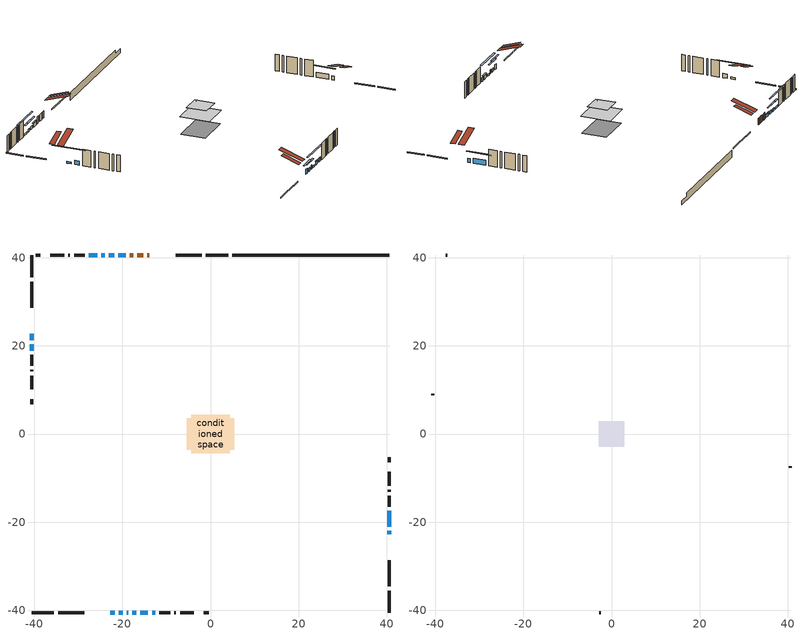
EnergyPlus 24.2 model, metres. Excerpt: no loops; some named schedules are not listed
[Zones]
conditioned space
 floor adiabatic (AdiabaticFloorConstruction): -4.37,-4.37 -4.37,4.37 4.37,4.37 4.37,-4.37 z3.08
 floor foundation (Slab1 construction): -5.35,-3.56 -5.35,3.56 5.35,3.56 5.35,-3.56 z-1.52
 wall outside (RimJoist1 construction): 4,40.59 -1.1,40.59 / -40.59,-40.59 -35.49,-40.59 / -40.59,40.59 -40.59,35.49 / 40.59,-40.59 40.59,-35.49 z0.64:0.94
 wall outside (RimJoist2 construction): -2.03,40.59 -7.91,40.59 / -34.56,-40.59 -28.68,-40.59 / -40.59,34.56 -40.59,28.68 / 40.59,-34.56 40.59,-28.68 z0.64:0.94
 wall outside (AdiabaticWallConstruction 1): -13.91,40.59 -14.36,40.59 / -15.28,40.59 -16.64,40.59 / -17.56,40.59 -18.26,40.59 z0.64:2.67
 wall outside (AdiabaticWallConstruction): -19.19,40.59 -20.91,40.59 / -20.84,-40.59 -19.92,-40.59 / -15.91,-40.59 -14.19,-40.59 z0.64:1.66; -21.84,40.59 -23.06,40.59 z0.64:1.56; -23.99,40.59 -24.8,40.59 z0.64:1.5; -22.68,-40.59 -21.77,-40.59 z0.64:2.11; -19,-40.59 -18.68,-40.59 / -13.26,-40.59 -12.54,-40.59 / -40.59,20.33 -40.59,18.88 / 40.59,-22.68 40.59,-21.96 z0.64:1.86; -25.73,40.59 -27.56,40.59 / -40.59,22.68 -40.59,21.26 / -17.76,-40.59 -16.84,-40.59 z0.64:1.2; 40.59,-21.03 40.59,-17.37 z0.64:2.16
 wall outside (Wall1 construction): -28.49,40.59 -30.94,40.59 / -11.61,-40.59 -9.16,-40.59 / -40.59,17.95 -40.59,15.5 / 40.59,-16.44 40.59,-13.99 z0.64:5.52
 wall outside (Wall2 construction): -31.87,40.59 -32.26,40.59 / -8.23,-40.59 -7.84,-40.59 / -40.59,14.57 -40.59,14.18 / 40.59,-13.06 40.59,-12.67 z0.64:5.52
 wall outside (Wall3 construction): -33.19,40.59 -36.34,40.59 / -6.91,-40.59 -3.75,-40.59 / -40.59,13.25 -40.59,10.1 / 40.59,-11.74 40.59,-8.59 z0.64:5.52
 wall outside (Wall6 construction): -38.57,40.59 -39.66,40.59 / -1.53,-40.59 -0.44,-40.59 / -40.59,7.88 -40.59,6.78 / 40.59,-6.37 40.59,-5.27 z0.64:5.52
 wall foundation (FoundationWall1 construction): 4.93,40.59,-1.52 4.93,40.59,0.64 37.03,40.59,0.64 37.03,40.59,-0.41 40.59,40.59,-0.41 40.59,40.59,-1.52
 window (WindowConstruction): -19.19,40.59 -20.91,40.59 z0.64:1.65
 window (WindowConstruction 3): -21.84,40.59 -23.06,40.59 z0.64:1.55
 window (WindowConstruction 4): -23.99,40.59 -24.8,40.59 z0.64:1.5
 window (WindowConstruction 5): -22.68,-40.59 -21.77,-40.59 z0.64:2.11
 window (WindowConstruction 6): -20.84,-40.59 -19.92,-40.59 z0.64:1.65
 window (WindowConstruction 13): -18.99,-40.59 -18.69,-40.59 z0.64:1.86
 window (WindowConstruction 10): -25.73,40.59 -27.56,40.59 z0.64:1.2
 window (WindowConstruction 11): -40.59,22.68 -40.59,21.26 z0.64:1.2
 window (WindowConstruction 12): -17.76,-40.59 -16.84,-40.59 z0.64:1.2
 window (WindowConstruction 1): -15.91,-40.59 -14.19,-40.59 z0.64:1.65
 window (WindowConstruction 7): -13.26,-40.59 -12.54,-40.59 z0.64:1.86
 window (WindowConstruction 8): -40.59,20.33 -40.59,18.88 z0.64:1.86
 window (WindowConstruction 9): 40.59,-22.68 40.59,-21.96 z0.64:1.86
 window (WindowConstruction 2): 40.59,-21.03 40.59,-17.37 z0.64:2.16
 door (Door): -13.91,40.59 -14.36,40.59 z0.64:2.67
 door (Door 1): -15.28,40.59 -16.63,40.59 z0.64:2.67
 door (Door 2): -17.56,40.59 -18.26,40.59 z0.64:2.67
 ceiling adiabatic (AdiabaticFloorConstruction): 4.37,-4.37 4.37,4.37 -4.37,4.37 -4.37,-4.37 z3.08
 roof outside (Roof1 construction): -10.22,40.59,5.52 -10.22,35.36,7.26 -8.84,35.36,7.26 -8.84,40.59,5.52; -26.37,-40.59,5.52 -26.37,-35.36,7.26 -27.75,-35.36,7.26 -27.75,-40.59,5.52; -40.59,26.37,5.52 -35.36,26.37,7.26 -35.36,27.75,7.26 -40.59,27.75,5.52; 40.59,-26.37,5.52 35.36,-26.37,7.26 35.36,-27.75,7.26 40.59,-27.75,5.52
attic - vented
 floor to conditioned space (Floor1 construction Reversed): -2.93,-2.93 -2.93,2.93 2.93,2.93 2.93,-2.93 z5.52
 floor to conditioned space (Floor2 construction Reversed): -2.04,-2.04 -2.04,2.04 2.04,2.04 2.04,-2.04 z5.52
 wall outside (Wall4 construction): -37.27,40.59 -37.64,40.59 / -2.82,-40.59 -2.46,-40.59 / -40.59,9.17 -40.59,8.81 / 40.59,-7.66 40.59,-7.29 z0.64:5.52
 roof outside (Roof2 construction): -12.98,40.59,5.52 -12.98,33.64,7.83 -11.15,33.64,7.83 -11.15,40.59,5.52; -23.61,-40.59,5.52 -23.61,-33.64,7.83 -25.44,-33.64,7.83 -25.44,-40.59,5.52; -40.59,23.61,5.52 -33.64,23.61,7.83 -33.64,25.44,7.83 -40.59,25.44,5.52; 40.59,-23.61,5.52 33.64,-23.61,7.83 33.64,-25.44,7.83 40.59,-25.44,5.52
shading: -21.11,40.59 -18.98,40.59 -18.98,41 -21.11,41 z1.86; -24.92,40.59 -19.98,40.59 -19.98,41 -24.92,41 z3.41; -26.66,40.59 -22.13,40.59 -22.13,41 -26.66,41 z3.36; -19.91,-40.59 -24.54,-40.59 -24.54,-41 -19.91,-41 z3.97; -18.06,-40.59 -22.7,-40.59 -22.7,-41 -18.06,-41 z3.51; -31.82,40.59 -21.47,40.59 -21.47,41 -31.82,41 z5.46; -40.59,17 -40.59,26.94 -41,26.94 -41,17 z5.46; -12.58,-40.59 -22.02,-40.59 -22.02,-41 -12.58,-41 z5.46; -13.99,-40.59 -16.12,-40.59 -16.12,-41 -13.99,-41 z1.86; 40.59,-15.51 40.59,-22.89 41,-22.89 41,-15.51 z4.02
[Building]
Building 1: Terrain=Suburbs
[Site:Location]
Quebec Intl AP_QC: Latitude {deg}=46.8; Longitude {deg}=-71.38; Time Zone {hr}=-5; Elevation {m}=74; Keep Site Location Information=Yes
[Site:GroundTemperature:Shallow]
0.0108218, -2.24938, -2.43038, -1.3578, 2.94801, 7.23376, 10.9493, 13.303, 13.5029, 11.5886, 7.96783, 3.81355
[Site:WaterMainsTemperature]
Calculation Method=Schedule; Temperature Schedule=mains temperature schedule
[Material] Roughness=Rough; Thermal Absorptance=0.9
Name | Thickness {m} | Conductivity {W/m-K} | Density {kg/m3} | Specific Heat {J/kg-K} | Solar Absorptance | Visible Absorptance
asphalt or fiberglass shingles | 0.00635 | 0.162714 | 1121.4 | 1465.45 | 0.4 | 0.4
ceiling loosefill ins | 0.0846667 | 0.0480833 | 16.02 | 1046.75 | 0.7 | 0.7
ceiling stud and cavity | 0.1397 | 0.134242 | 65.682 | 1177.47 | 0.7 | 0.7
ceiling stud and cavity 1 | 0.1397 | 0.0937792 | 65.682 | 1177.47 | 0.7 | 0.7
concrete 4.0 in. | 0.1016 | 1.803125 | 2242.8 | 837.4 | 0.7 | 0.7
concrete 8.0 in. | 0.2032 | 1.803125 | 2242.8 | 837.4 | 0.7 | 0.7
door material | 0.04445 | 0.188738 | 512.64 | 1214.23 | 0.7 | 0.7
door material 1 | 0.04445 | 0.0451087 | 512.64 | 1214.23 | 0.7 | 0.7
door material 2 | 0.04445 | 0.20624 | 512.64 | 1214.23 | 0.7 | 0.7
floor covering | 0.0127 | 0.0433444 | 54.468 | 1339.84 | 0.6 | 0.6
floor rigid ins; wall rigid ins | 0.512978 | 0.029427 | 32.04 | 1214.23 | 0.7 | 0.7
floor stud and cavity | 0.1397 | 1.75129 | 37.0049 | 1207.88 | 0.7 | 0.7
furniture material conditioned space 1 | 0.1524 | 0.115458 | 640.8 | 1214.23 | 0.6 | 0.6
gypsum board | 0.0127 | 0.160291 | 801 | 837.4 | 0.6 | 0.6
osb sheathing 0.5 in. | 0.0127 | 0.115458 | 512.64 | 1214.23 | 0.7 | 0.7
osb sheathing 0.75 in. | 0.01905 | 0.115458 | 512.64 | 1214.23 | 0.7 | 0.7
osb sheathing 2.0 in. | 0.0508 | 0.115458 | 512.64 | 1214.23 | 0.7 | 0.7
rim joist stud and cavity | 0.0508 | 0.0451784 | 125.044 | 1163.47 | 0.6 | 0.6
rim joist stud and cavity 1 | 0.0508 | 0.648972 | 50.32683 | 1063.81 | 0.6 | 0.6
roof stud and cavity | 0.2032 | 0.111629 | 78.34581 | 1123.46 | 0.7 | 0.7
wall stud and cavity | 0.1397 | 0.110193 | 139.0536 | 1170.24 | 0.7 | 0.7
wall stud and cavity 1 | 0.1397 | 0.111587 | 139.0536 | 1170.24 | 0.7 | 0.7
wall stud and cavity 2 | 0.1397 | 0.109282 | 139.0536 | 1170.24 | 0.7 | 0.7
wall stud and cavity 3 | 0.0889 | 6.1454 | 50.32683 | 1063.81 | 0.6 | 0.6
wall stud and cavity 4 | 0.1397 | 0.0728422 | 139.0536 | 1170.24 | 0.7 | 0.7
wall stud and cavity 5 | 0.0889 | 0.380278 | 52.3479 | 1209.89 | 0.7 | 0.7
wall stud and cavity 6 | 0.0889 | 0.391764 | 83.0341 | 1211.67 | 0.7 | 0.7
wood siding | 0.0254 | 0.102417 | 544.68 | 1172.36 | 0.4 | 0.4
wood siding 1 | 0.00254 | 0.102417 | 544.68 | 1172.36 | 0.4 | 0.4
wood siding 2; wood siding 3; wood siding 4 | 0.0254 | 0.102417 | 544.68 | 1172.36 | 0.7 | 0.7
[WindowMaterial:SimpleGlazingSystem]
Name | U-Factor {W/m2-K} | Solar Heat Gain Coefficient
WindowMaterial | 2.94802 | 0.64
WindowMaterial 1 | 2.89408 | 0.69
WindowMaterial 2 | 2.93609 | 0.65
WindowMaterial 3 | 2.95994 | 0.63
WindowMaterial 4 | 2.92871 | 0.66
WindowMaterial 5 | 2.94461 | 0.64
WindowMaterial 6 | 2.97414 | 0.62
WindowMaterial 7 | 4.28064 | 0.65
WindowMaterial 8 | 4.10292 | 0.66
WindowMaterial 9 | 3.09508 | 0.38
[Construction]
AdiabaticFloorConstruction: floor stud and cavity, floor rigid ins, osb sheathing 0.75 in., floor covering
AdiabaticWallConstruction: wood siding 3, wall rigid ins, wall stud and cavity 5, gypsum board
AdiabaticWallConstruction 1: wood siding 4, wall rigid ins, wall stud and cavity 5, gypsum board
Door: door material
Door 1: door material 1
Door 2: door material 2
Floor1 construction Reversed: gypsum board, ceiling stud and cavity, ceiling loosefill ins
Floor2 construction Reversed: gypsum board, ceiling stud and cavity 1, ceiling loosefill ins
FoundationWall1 construction: concrete 8.0 in.
furniture construction conditioned space 1: furniture material conditioned space 1
PartitionWallConstruction: gypsum board, wall stud and cavity 6, gypsum board
RimJoist1 construction: wood siding 2, osb sheathing 2.0 in., rim joist stud and cavity
RimJoist2 construction: wood siding 2, rim joist stud and cavity 1
Roof1 construction: asphalt or fiberglass shingles, osb sheathing 0.75 in., roof stud and cavity, gypsum board
Roof2 construction: asphalt or fiberglass shingles
Slab1 construction: concrete 4.0 in.
Wall1 construction: wood siding, osb sheathing 0.5 in., wall stud and cavity, gypsum board
Wall2 construction: wood siding, osb sheathing 0.5 in., wall stud and cavity 1, gypsum board
Wall3 construction: wood siding, osb sheathing 0.5 in., wall stud and cavity 2, gypsum board
Wall4 construction: wood siding 1, wall stud and cavity 3
Wall6 construction: wood siding, osb sheathing 0.5 in., wall stud and cavity 4, gypsum board
WindowConstruction; WindowConstruction 1: WindowMaterial
WindowConstruction 10; WindowConstruction 12: WindowMaterial 7
WindowConstruction 11: WindowMaterial 8
WindowConstruction 13: WindowMaterial 9
WindowConstruction 2: WindowMaterial 1
WindowConstruction 3: WindowMaterial 2
WindowConstruction 4: WindowMaterial 3
WindowConstruction 5: WindowMaterial 4
WindowConstruction 6: WindowMaterial 5
WindowConstruction 7; WindowConstruction 8; WindowConstruction 9: WindowMaterial 6
[Zone] Multiplier=1; Part of Total Floor Area=Yes
Name | Volume {m3}
attic - vented | 19.1224
conditioned space | 490.7
[Space]
Name | Zone | Volume {m3}
attic - vented 1 | attic - vented | 19.1224
conditioned space 1 | conditioned space | 490.7
[ZoneInfiltration:EffectiveLeakageArea]
infil attic - vented 1: Zone or Space=attic - vented 1; Schedule=Always On Discrete; Effective Air Leakage Area {cm2}=1878.28; Stack Coefficient=0.000500149; Wind Coefficient=1.51102e-05
[ZoneMixing]
whole house fan mix: Zone or Space=attic - vented; Schedule=Always On Continuous; Design Flow Rate Calculation Method=Flow/Zone; Design Flow Rate {m3/s}=0; Source Zone or Space=conditioned space
[SurfaceProperty:ExposedFoundationPerimeter]
Slab1: Exposed Perimeter Calculation Method=TotalExposedPerimeter; Total Exposed Perimeter {m}=35.663
[InternalMass] Zone or ZoneList=conditioned space; Space or SpaceList=conditioned space 1
Name | Construction | Surface Area {m2}
furniture mass conditioned space 1 | furniture construction conditioned space 1 | 61.0403
partition wall mass | PartitionWallConstruction | 152.601
[Lights]
interior lighting: Zone or ZoneList or Space or SpaceList=conditioned space 1; Schedule=interior lighting schedule; Design Level Calculation Method=LightingLevel; Lighting Level {W}=343.2; Return Air Fraction=0; Fraction Radiant=0.6; Fraction Visible=0.2; Fraction Replaceable=1
[People]
occupants: Zone or ZoneList or Space or SpaceList=conditioned space 1; Number of People Schedule=occupants schedule; Number of People Calculation Method=People; Number of People=3; Fraction Radiant=0.314171; Sensible Heat Fraction=0.56303; Activity Level Schedule=occupants activity schedule; Carbon Dioxide Generation Rate {m3/s-W}=0; Enable ASHRAE 55 Comfort Warnings=No; Mean Radiant Temperature Calculation Type=EnclosureAveraged
[ElectricEquipment] Zone or ZoneList or Space or SpaceList=conditioned space 1; Design Level Calculation Method=EquipmentLevel
Name | Schedule | Design Level {W} | Fraction Latent | Fraction Radiant | Fraction Lost
clothes dryer | clothes dryer schedule | 140.772 | 0.015 | 0.081 | 0.85
clothes washer | clothes washer schedule | 32.1985 | 0.03 | 0.162 | 0.7
cooking range | cooking range schedule | 215.147 | 0.08 | 0.432 | 0.2
dishwasher | dishwasher schedule | 66.8632 | 0.3 | 0.18 | 0.4
fridge | fridge schedule | 72.9452 | 0 | 0.6 | 0
mech vent bath fan 0 | mech vent bath fan 0 schedule | 50.2 | 0 | 0 | 1
mech vent house fan | mech vent house fan schedule | 0 | 0 | 0 | 1
mech vent house fan cfis | mech vent house fan cfis schedule | 0 | 0 | 0 | 0
mech vent range fan 0 | mech vent range fan 0 schedule | 57 | 0 | 0 | 1
misc plug loads | misc plug loads schedule | 494.7 | 0.045 | 0.513 | 0.1
whole house fan | Always On Discrete | 0 | 0 | 0 | 1
[OtherEquipment] Zone or ZoneList or Space or SpaceList=conditioned space 1; Design Level Calculation Method=EquipmentLevel
Name | Fuel Type | Schedule | Design Level {W} | Fraction Latent | Fraction Radiant | Fraction Lost
clothes dryer 1 | Electricity | clothes dryer schedule | 0 | 0.015 | 0.081 | 0.85
cooking range 1 | Electricity | cooking range schedule | 0 | 0.08 | 0.432 | 0.2
general water use latent | None | general water use schedule | 62.594 | 1 | 0 | 0
general water use sensible | None | general water use schedule | -61.6891 | 0 | 0.6 | 0
mech vent house fan latent load | None | Always On Discrete | 0 | 1 | 0 | 0
mech vent house fan sensible load | None | Always On Discrete | 0 | 0 | 0 | 0
water heater energy adjustment1 | Electricity | Always On Discrete | 0.01 | 0 | 0 | 1
[ZoneInfiltration:DesignFlowRate] Zone or ZoneList or Space or SpaceList=conditioned space 1; Schedule=Always On Discrete; Design Flow Rate Calculation Method=Flow/Zone; Design Flow Rate {m3/s}=0
infil flow; natural vent flow; whole house fan flow
[Foundation:Kiva]
Foundation Kiva 1: Initial Indoor Air Temperature {C}=18; Wall Height Above Grade {m}=0.639989; Wall Depth Below Slab {m}=0.2032
[Foundation:Kiva:Settings]
Soil Conductivity {W/m-K}=0.849921; Soil Density {kg/m3}=1842.3; Soil Specific Heat {J/kg-K}=418.7; Ground Solar Absorptivity=0.9; Ground Thermal Absorptivity=0.9; Ground Surface Roughness {m}=0.03; Far-Field Width {m}=40; Deep-Ground Boundary Condition=ZeroFlux; Deep-Ground Depth {m}=40; Minimum Cell Dimension {m}=0.2; Maximum Cell Growth Coefficient=3; Simulation Timestep=Timestep
[Exterior:Lights]
exterior lighting: Schedule=exterior lighting schedule; Design Level {W}=75.6
[Schedule:Constant]
Name | Hourly Value
Always On Continuous; mech vent house fan schedule; mech vent house fan cfis schedule; Always On Discrete | 1
occupants activity schedule | 117.228
fridge schedule | 0
[Schedule:Week:Daily]
interior lighting schedule Week Rule - Jan1-Jan27: interior lighting schedule day, interior lighting schedule day, interior lighting schedule day, interior lighting schedule day, interior lighting schedule day, interior lighting schedule day, interior lighting schedule day, interior lighting schedule default day, interior lighting schedule default day, interior lighting schedule default day, interior lighting schedule default day, interior lighting schedule default day
interior lighting schedule Week Rule - Jan28-Feb3: interior lighting schedule day, interior lighting schedule day, interior lighting schedule day, interior lighting schedule day, interior lighting schedule day 1, interior lighting schedule day 1, interior lighting schedule day 1, interior lighting schedule default day, interior lighting schedule default day, interior lighting schedule default day, interior lighting schedule default day, interior lighting schedule default day
interior lighting schedule Week Rule - Feb4-Feb24: interior lighting schedule day 1, interior lighting schedule day 1, interior lighting schedule day 1, interior lighting schedule day 1, interior lighting schedule day 1, interior lighting schedule day 1, interior lighting schedule day 1, interior lighting schedule default day, interior lighting schedule default day, interior lighting schedule default day, interior lighting schedule default day, interior lighting schedule default day
interior lighting schedule Week Rule - Feb25-Mar3: interior lighting schedule day 1, interior lighting schedule day 1, interior lighting schedule day 1, interior lighting schedule day 1, interior lighting schedule day 2, interior lighting schedule day 2, interior lighting schedule day 2, interior lighting schedule default day, interior lighting schedule default day, interior lighting schedule default day, interior lighting schedule default day, interior lighting schedule default day
interior lighting schedule Week Rule - Mar4-Mar31: interior lighting schedule day 2, interior lighting schedule day 2, interior lighting schedule day 2, interior lighting schedule day 2, interior lighting schedule day 2, interior lighting schedule day 2, interior lighting schedule day 2, interior lighting schedule default day, interior lighting schedule default day, interior lighting schedule default day, interior lighting schedule default day, interior lighting schedule default day
interior lighting schedule Week Rule - Apr1-Apr28: interior lighting schedule day 3, interior lighting schedule day 3, interior lighting schedule day 3, interior lighting schedule day 3, interior lighting schedule day 3, interior lighting schedule day 3, interior lighting schedule day 3, interior lighting schedule default day, interior lighting schedule default day, interior lighting schedule default day, interior lighting schedule default day, interior lighting schedule default day
interior lighting schedule Week Rule - Apr29-May5: interior lighting schedule day 3, interior lighting schedule day 3, interior lighting schedule day 4, interior lighting schedule day 4, interior lighting schedule day 4, interior lighting schedule day 4, interior lighting schedule day 4, interior lighting schedule default day, interior lighting schedule default day, interior lighting schedule default day, interior lighting schedule default day, interior lighting schedule default day
interior lighting schedule Week Rule - May6-May26: interior lighting schedule day 4, interior lighting schedule day 4, interior lighting schedule day 4, interior lighting schedule day 4, interior lighting schedule day 4, interior lighting schedule day 4, interior lighting schedule day 4, interior lighting schedule default day, interior lighting schedule default day, interior lighting schedule default day, interior lighting schedule default day, interior lighting schedule default day
interior lighting schedule Week Rule - May27-Jun2: interior lighting schedule day 4, interior lighting schedule day 4, interior lighting schedule day 4, interior lighting schedule day 4, interior lighting schedule day 4, interior lighting schedule day 5, interior lighting schedule day 5, interior lighting schedule default day, interior lighting schedule default day, interior lighting schedule default day, interior lighting schedule default day, interior lighting schedule default day
interior lighting schedule Week Rule - Jun3-Jun30: interior lighting schedule day 5, interior lighting schedule day 5, interior lighting schedule day 5, interior lighting schedule day 5, interior lighting schedule day 5, interior lighting schedule day 5, interior lighting schedule day 5, interior lighting schedule default day, interior lighting schedule default day, interior lighting schedule default day, interior lighting schedule default day, interior lighting schedule default day
interior lighting schedule Week Rule - Jul1-Jul28: interior lighting schedule day 6, interior lighting schedule day 6, interior lighting schedule day 6, interior lighting schedule day 6, interior lighting schedule day 6, interior lighting schedule day 6, interior lighting schedule day 6, interior lighting schedule default day, interior lighting schedule default day, interior lighting schedule default day, interior lighting schedule default day, interior lighting schedule default day
interior lighting schedule Week Rule - Jul29-Aug4: interior lighting schedule day 6, interior lighting schedule day 6, interior lighting schedule day 6, interior lighting schedule day 7, interior lighting schedule day 7, interior lighting schedule day 7, interior lighting schedule day 7, interior lighting schedule default day, interior lighting schedule default day, interior lighting schedule default day, interior lighting schedule default day, interior lighting schedule default day
interior lighting schedule Week Rule - Aug5-Aug25: interior lighting schedule day 7, interior lighting schedule day 7, interior lighting schedule day 7, interior lighting schedule day 7, interior lighting schedule day 7, interior lighting schedule day 7, interior lighting schedule day 7, interior lighting schedule default day, interior lighting schedule default day, interior lighting schedule default day, interior lighting schedule default day, interior lighting schedule default day
interior lighting schedule Week Rule - Aug26-Sep1: interior lighting schedule day 7, interior lighting schedule day 7, interior lighting schedule day 7, interior lighting schedule day 7, interior lighting schedule day 7, interior lighting schedule day 7, interior lighting schedule day 8, interior lighting schedule default day, interior lighting schedule default day, interior lighting schedule default day, interior lighting schedule default day, interior lighting schedule default day
interior lighting schedule Week Rule - Sep2-Sep29: interior lighting schedule day 8, interior lighting schedule day 8, interior lighting schedule day 8, interior lighting schedule day 8, interior lighting schedule day 8, interior lighting schedule day 8, interior lighting schedule day 8, interior lighting schedule default day, interior lighting schedule default day, interior lighting schedule default day, interior lighting schedule default day, interior lighting schedule default day
interior lighting schedule Week Rule - Sep30-Oct6: interior lighting schedule day 8, interior lighting schedule day 9, interior lighting schedule day 9, interior lighting schedule day 9, interior lighting schedule day 9, interior lighting schedule day 9, interior lighting schedule day 9, interior lighting schedule default day, interior lighting schedule default day, interior lighting schedule default day, interior lighting schedule default day, interior lighting schedule default day
interior lighting schedule Week Rule - Oct7-Oct27: interior lighting schedule day 9, interior lighting schedule day 9, interior lighting schedule day 9, interior lighting schedule day 9, interior lighting schedule day 9, interior lighting schedule day 9, interior lighting schedule day 9, interior lighting schedule default day, interior lighting schedule default day, interior lighting schedule default day, interior lighting schedule default day, interior lighting schedule default day
interior lighting schedule Week Rule - Oct28-Nov3: interior lighting schedule day 9, interior lighting schedule day 9, interior lighting schedule day 9, interior lighting schedule day 9, interior lighting schedule day 10, interior lighting schedule day 10, interior lighting schedule day 10, interior lighting schedule default day, interior lighting schedule default day, interior lighting schedule default day, interior lighting schedule default day, interior lighting schedule default day
interior lighting schedule Week Rule - Nov4-Nov24: interior lighting schedule day 10, interior lighting schedule day 10, interior lighting schedule day 10, interior lighting schedule day 10, interior lighting schedule day 10, interior lighting schedule day 10, interior lighting schedule day 10, interior lighting schedule default day, interior lighting schedule default day, interior lighting schedule default day, interior lighting schedule default day, interior lighting schedule default day
interior lighting schedule Week Rule - Nov25-Dec1: interior lighting schedule day 10, interior lighting schedule day 10, interior lighting schedule day 10, interior lighting schedule day 10, interior lighting schedule day 10, interior lighting schedule day 10, interior lighting schedule day 11, interior lighting schedule default day, interior lighting schedule default day, interior lighting schedule default day, interior lighting schedule default day, interior lighting schedule default day
interior lighting schedule Week Rule - Dec2-Dec31: interior lighting schedule day 11, interior lighting schedule day 11, interior lighting schedule day 11, interior lighting schedule day 11, interior lighting schedule day 11, interior lighting schedule day 11, interior lighting schedule day 11, interior lighting schedule default day, interior lighting schedule default day, interior lighting schedule default day, interior lighting schedule default day, interior lighting schedule default day
occupants schedule Week Rule - Jan1-Dec31: occupants schedule day, occupants schedule day, occupants schedule day, occupants schedule day, occupants schedule day, occupants schedule day, occupants schedule day, occupants schedule default day, occupants schedule default day, occupants schedule default day, occupants schedule default day, occupants schedule default day
clothes dryer schedule Week Rule - Jan1-Dec31: clothes dryer schedule day, clothes dryer schedule day, clothes dryer schedule day, clothes dryer schedule day, clothes dryer schedule day, clothes dryer schedule day, clothes dryer schedule day, clothes dryer schedule default day, clothes dryer schedule default day, clothes dryer schedule default day, clothes dryer schedule default day, clothes dryer schedule default day
clothes washer schedule Week Rule - Jan1-Dec31: clothes washer schedule day, clothes washer schedule day, clothes washer schedule day, clothes washer schedule day, clothes washer schedule day, clothes washer schedule day, clothes washer schedule day, clothes washer schedule default day, clothes washer schedule default day, clothes washer schedule default day, clothes washer schedule default day, clothes washer schedule default day
cooking range schedule Week Rule - Jan1-Dec31: cooking range schedule day, cooking range schedule day, cooking range schedule day, cooking range schedule day, cooking range schedule day, cooking range schedule day, cooking range schedule day, cooking range schedule default day, cooking range schedule default day, cooking range schedule default day, cooking range schedule default day, cooking range schedule default day
dishwasher schedule Week Rule - Jan1-Dec31: dishwasher schedule day, dishwasher schedule day, dishwasher schedule day, dishwasher schedule day, dishwasher schedule day, dishwasher schedule day, dishwasher schedule day, dishwasher schedule default day, dishwasher schedule default day, dishwasher schedule default day, dishwasher schedule default day, dishwasher schedule default day
mech vent bath fan 0 schedule Week Rule - Jan1-Dec31: mech vent bath fan 0 schedule day, mech vent bath fan 0 schedule day, mech vent bath fan 0 schedule day, mech vent bath fan 0 schedule day, mech vent bath fan 0 schedule day, mech vent bath fan 0 schedule day, mech vent bath fan 0 schedule day, mech vent bath fan 0 schedule default day, mech vent bath fan 0 schedule default day, mech vent bath fan 0 schedule default day, mech vent bath fan 0 schedule default day, mech vent bath fan 0 schedule default day
mech vent range fan 0 schedule Week Rule - Jan1-Dec31: mech vent range fan 0 schedule day, mech vent range fan 0 schedule day, mech vent range fan 0 schedule day, mech vent range fan 0 schedule day, mech vent range fan 0 schedule day, mech vent range fan 0 schedule day, mech vent range fan 0 schedule day, mech vent range fan 0 schedule default day, mech vent range fan 0 schedule default day, mech vent range fan 0 schedule default day, mech vent range fan 0 schedule default day, mech vent range fan 0 schedule default day
misc plug loads schedule Week Rule - Jan1-Dec31: misc plug loads schedule day, misc plug loads schedule day, misc plug loads schedule day, misc plug loads schedule day, misc plug loads schedule day, misc plug loads schedule day, misc plug loads schedule day, misc plug loads schedule default day, misc plug loads schedule default day, misc plug loads schedule default day, misc plug loads schedule default day, misc plug loads schedule default day
general water use schedule Week Rule - Jan1-Dec31: general water use schedule day, general water use schedule day, general water use schedule day, general water use schedule day, general water use schedule day, general water use schedule day, general water use schedule day, general water use schedule default day, general water use schedule default day, general water use schedule default day, general water use schedule default day, general water use schedule default day
exterior lighting schedule Week Rule - Jan1-Jan27: exterior lighting schedule day, exterior lighting schedule day, exterior lighting schedule day, exterior lighting schedule day, exterior lighting schedule day, exterior lighting schedule day, exterior lighting schedule day, exterior lighting schedule default day, exterior lighting schedule default day, exterior lighting schedule default day, exterior lighting schedule default day, exterior lighting schedule default day
exterior lighting schedule Week Rule - Jan28-Feb3: exterior lighting schedule day, exterior lighting schedule day, exterior lighting schedule day, exterior lighting schedule day, exterior lighting schedule day 1, exterior lighting schedule day 1, exterior lighting schedule day 1, exterior lighting schedule default day, exterior lighting schedule default day, exterior lighting schedule default day, exterior lighting schedule default day, exterior lighting schedule default day
exterior lighting schedule Week Rule - Feb4-Feb24: exterior lighting schedule day 1, exterior lighting schedule day 1, exterior lighting schedule day 1, exterior lighting schedule day 1, exterior lighting schedule day 1, exterior lighting schedule day 1, exterior lighting schedule day 1, exterior lighting schedule default day, exterior lighting schedule default day, exterior lighting schedule default day, exterior lighting schedule default day, exterior lighting schedule default day
exterior lighting schedule Week Rule - Feb25-Mar3: exterior lighting schedule day 1, exterior lighting schedule day 1, exterior lighting schedule day 1, exterior lighting schedule day 1, exterior lighting schedule day 2, exterior lighting schedule day 2, exterior lighting schedule day 2, exterior lighting schedule default day, exterior lighting schedule default day, exterior lighting schedule default day, exterior lighting schedule default day, exterior lighting schedule default day
exterior lighting schedule Week Rule - Mar4-Mar31: exterior lighting schedule day 2, exterior lighting schedule day 2, exterior lighting schedule day 2, exterior lighting schedule day 2, exterior lighting schedule day 2, exterior lighting schedule day 2, exterior lighting schedule day 2, exterior lighting schedule default day, exterior lighting schedule default day, exterior lighting schedule default day, exterior lighting schedule default day, exterior lighting schedule default day
exterior lighting schedule Week Rule - Apr1-Apr28: exterior lighting schedule day 3, exterior lighting schedule day 3, exterior lighting schedule day 3, exterior lighting schedule day 3, exterior lighting schedule day 3, exterior lighting schedule day 3, exterior lighting schedule day 3, exterior lighting schedule default day, exterior lighting schedule default day, exterior lighting schedule default day, exterior lighting schedule default day, exterior lighting schedule default day
exterior lighting schedule Week Rule - Apr29-May5: exterior lighting schedule day 3, exterior lighting schedule day 3, exterior lighting schedule day 4, exterior lighting schedule day 4, exterior lighting schedule day 4, exterior lighting schedule day 4, exterior lighting schedule day 4, exterior lighting schedule default day, exterior lighting schedule default day, exterior lighting schedule default day, exterior lighting schedule default day, exterior lighting schedule default day
exterior lighting schedule Week Rule - May6-May26: exterior lighting schedule day 4, exterior lighting schedule day 4, exterior lighting schedule day 4, exterior lighting schedule day 4, exterior lighting schedule day 4, exterior lighting schedule day 4, exterior lighting schedule day 4, exterior lighting schedule default day, exterior lighting schedule default day, exterior lighting schedule default day, exterior lighting schedule default day, exterior lighting schedule default day
exterior lighting schedule Week Rule - May27-Jun2: exterior lighting schedule day 4, exterior lighting schedule day 4, exterior lighting schedule day 4, exterior lighting schedule day 4, exterior lighting schedule day 4, exterior lighting schedule day 5, exterior lighting schedule day 5, exterior lighting schedule default day, exterior lighting schedule default day, exterior lighting schedule default day, exterior lighting schedule default day, exterior lighting schedule default day
exterior lighting schedule Week Rule - Jun3-Jun30: exterior lighting schedule day 5, exterior lighting schedule day 5, exterior lighting schedule day 5, exterior lighting schedule day 5, exterior lighting schedule day 5, exterior lighting schedule day 5, exterior lighting schedule day 5, exterior lighting schedule default day, exterior lighting schedule default day, exterior lighting schedule default day, exterior lighting schedule default day, exterior lighting schedule default day
exterior lighting schedule Week Rule - Jul1-Jul28: exterior lighting schedule day 6, exterior lighting schedule day 6, exterior lighting schedule day 6, exterior lighting schedule day 6, exterior lighting schedule day 6, exterior lighting schedule day 6, exterior lighting schedule day 6, exterior lighting schedule default day, exterior lighting schedule default day, exterior lighting schedule default day, exterior lighting schedule default day, exterior lighting schedule default day
[Schedule:Year]
interior lighting schedule: interior lighting schedule Week Rule - Jan1-Jan27, 1, 1, 1, 27, interior lighting schedule Week Rule - Jan28-Feb3, 1, 28, 2, 3, interior lighting schedule Week Rule - Feb4-Feb24, 2, 4, 2, 24, interior lighting schedule Week Rule - Feb25-Mar3, 2, 25, 3, 3, interior lighting schedule Week Rule - Mar4-Mar31, 3, 4, 3, 31, interior lighting schedule Week Rule - Apr1-Apr28, 4, 1, 4, 28, interior lighting schedule Week Rule - Apr29-May5, 4, 29, 5, 5, interior lighting schedule Week Rule - May6-May26, 5, 6, 5, 26, interior lighting schedule Week Rule - May27-Jun2, 5, 27, 6, 2, interior lighting schedule Week Rule - Jun3-Jun30, 6, 3, 6, 30, interior lighting schedule Week Rule - Jul1-Jul28, 7, 1, 7, 28, interior lighting schedule Week Rule - Jul29-Aug4, 7, 29, 8, 4, interior lighting schedule Week Rule - Aug5-Aug25, 8, 5, 8, 25, interior lighting schedule Week Rule - Aug26-Sep1, 8, 26, 9, 1, interior lighting schedule Week Rule - Sep2-Sep29, 9, 2, 9, 29, interior lighting schedule Week Rule - Sep30-Oct6, 9, 30, 10, 6, interior lighting schedule Week Rule - Oct7-Oct27, 10, 7, 10, 27, interior lighting schedule Week Rule - Oct28-Nov3, 10, 28, 11, 3, interior lighting schedule Week Rule - Nov4-Nov24, 11, 4, 11, 24, interior lighting schedule Week Rule - Nov25-Dec1, 11, 25, 12, 1, interior lighting schedule Week Rule - Dec2-Dec31, 12, 2, 12, 31
occupants schedule: occupants schedule Week Rule - Jan1-Dec31, 1, 1, 12, 31
clothes dryer schedule: clothes dryer schedule Week Rule - Jan1-Dec31, 1, 1, 12, 31
clothes washer schedule: clothes washer schedule Week Rule - Jan1-Dec31, 1, 1, 12, 31
cooking range schedule: cooking range schedule Week Rule - Jan1-Dec31, 1, 1, 12, 31
dishwasher schedule: dishwasher schedule Week Rule - Jan1-Dec31, 1, 1, 12, 31
mech vent bath fan 0 schedule: mech vent bath fan 0 schedule Week Rule - Jan1-Dec31, 1, 1, 12, 31
mech vent range fan 0 schedule: mech vent range fan 0 schedule Week Rule - Jan1-Dec31, 1, 1, 12, 31
misc plug loads schedule: misc plug loads schedule Week Rule - Jan1-Dec31, 1, 1, 12, 31
general water use schedule: general water use schedule Week Rule - Jan1-Dec31, 1, 1, 12, 31
exterior lighting schedule: exterior lighting schedule Week Rule - Jan1-Jan27, 1, 1, 1, 27, exterior lighting schedule Week Rule - Jan28-Feb3, 1, 28, 2, 3, exterior lighting schedule Week Rule - Feb4-Feb24, 2, 4, 2, 24, exterior lighting schedule Week Rule - Feb25-Mar3, 2, 25, 3, 3, exterior lighting schedule Week Rule - Mar4-Mar31, 3, 4, 3, 31, exterior lighting schedule Week Rule - Apr1-Apr28, 4, 1, 4, 28, exterior lighting schedule Week Rule - Apr29-May5, 4, 29, 5, 5, exterior lighting schedule Week Rule - May6-May26, 5, 6, 5, 26, exterior lighting schedule Week Rule - May27-Jun2, 5, 27, 6, 2, exterior lighting schedule Week Rule - Jun3-Jun30, 6, 3, 6, 30, exterior lighting schedule Week Rule - Jul1-Jul28, 7, 1, 7, 28, exterior lighting schedule Week Rule - Jul29-Aug4, 7, 29, 8, 4, exterior lighting schedule Week Rule - Aug5-Aug25, 8, 5, 8, 25, exterior lighting schedule Week Rule - Aug26-Sep1, 8, 26, 9, 1, exterior lighting schedule Week Rule - Sep2-Sep29, 9, 2, 9, 29, exterior lighting schedule Week Rule - Sep30-Oct6, 9, 30, 10, 6, exterior lighting schedule Week Rule - Oct7-Oct27, 10, 7, 10, 27, exterior lighting schedule Week Rule - Oct28-Nov3, 10, 28, 11, 3, exterior lighting schedule Week Rule - Nov4-Nov24, 11, 4, 11, 24, exterior lighting schedule Week Rule - Nov25-Dec1, 11, 25, 12, 1, exterior lighting schedule Week Rule - Dec2-Dec31, 12, 2, 12, 31
[Schedule:Compact]
mains temperature schedule: Through: 01/01, For: AllDays, Until: 24:00, 5.175, Through: 01/02, For: AllDays, Until: 24:00, 5.10167, Through: 01/03, For: AllDays, Until: 24:00, 5.02889, Through: 01/04, For: AllDays, Until: 24:00, 4.95778, Through: 01/05, For: AllDays, Until: 24:00, 4.88778, Through: 01/06, For: AllDays, Until: 24:00, 4.81833, Through: 01/07, For: AllDays, Until: 24:00, 4.75056, Through: 01/08, For: AllDays, Until: 24:00, 4.68389, Through: 01/09, For: AllDays, Until: 24:00, 4.61833, Through: 01/10, For: AllDays, Until: 24:00, 4.55389, Through: 01/11, For: AllDays, Until: 24:00, 4.49056, Through: 01/12, For: AllDays, Until: 24:00, 4.42889, Through: 01/13, For: AllDays, Until: 24:00, 4.36778, Through: 01/14, For: AllDays, Until: 24:00, 4.30889, Through: 01/15, For: AllDays, Until: 24:00, 4.25056, Through: 01/16, For: AllDays, Until: 24:00, 4.19389, Through: 01/17, For: AllDays, Until: 24:00, 4.13833, Through: 01/18, For: AllDays, Until: 24:00, 4.08444, Through: 01/19, For: AllDays, Until: 24:00, 4.03167, Through: 01/20, For: AllDays, Until: 24:00, 3.98056, Through: 01/21, For: AllDays, Until: 24:00, 3.93056, Through: 01/22, For: AllDays, Until: 24:00, 3.88222, Through: 01/23, For: AllDays, Until: 24:00, 3.835, Through: 01/24, For: AllDays, Until: 24:00, 3.78944, Through: 01/25, For: AllDays, Until: 24:00, 3.74556, Through: 01/26, For: AllDays, Until: 24:00, 3.70278, Through: 01/27, For: AllDays, Until: 24:00, 3.66167, Through: 01/28, For: AllDays, Until: 24:00, 3.62167, Through: 01/29, For: AllDays, Until: 24:00, 3.58389, Through: 01/30, For: AllDays, Until: 24:00, 3.54722, Through: 01/31, For: AllDays, Until: 24:00, 3.51167, Through: 02/01, For: AllDays, Until: 24:00, 3.47833, Through: 02/02, For: AllDays, Until: 24:00, 3.44611, Through: 02/03, For: AllDays, Until: 24:00, 3.41556, Through: 02/04, For: AllDays, Until: 24:00, 3.38667, Through: 02/05, For: AllDays, Until: 24:00, 3.35944, Through: 02/06, For: AllDays, Until: 24:00, 3.33389, Through: 02/07, For: AllDays, Until: 24:00, 3.30944, Through: 02/08, For: AllDays, Until: 24:00, 3.28667, Through: 02/09, For: AllDays, Until: 24:00, 3.26611, Through: 02/10, For: AllDays, Until: 24:00, 3.24667, Through: 02/11, For: AllDays, Until: 24:00, 3.22889, Through: 02/12, For: AllDays, Until: 24:00, 3.21278, Through: 02/13, For: AllDays, Until: 24:00, 3.19833, Through: 02/14, For: AllDays, Until: 24:00, 3.18556, Through: 02/15, For: AllDays, Until: 24:00, 3.17389, Through: 02/16, For: AllDays, Until: 24:00, 3.16444, Through: 02/17, For: AllDays, Until: 24:00, 3.15667, Through: 02/18, For: AllDays, Until: 24:00, 3.15056, Through: 02/19, For: AllDays, Until: 24:00, 3.14556, Through: 02/20, For: AllDays, Until: 24:00, 3.14278, Through: 02/21, For: AllDays, Until: 24:00, 3.14111, Through: 02/22, For: AllDays, Until: 24:00, 3.14167, Through: 02/23, For: AllDays, Until: 24:00, 3.14333, Through: 02/24, For: AllDays, Until: 24:00, 3.14722, Through: 02/25, For: AllDays, Until: 24:00, 3.15222, Through: 02/26, For: AllDays, Until: 24:00, 3.15944, Through: 02/27, For: AllDays, Until: 24:00, 3.16778, Through: 02/28, For: AllDays, Until: 24:00, 3.17778, Through: 03/01, For: AllDays, Until: 24:00, 3.18944, Through: 03/02, For: AllDays, Until: 24:00, 3.20333, Through: 03/03, For: AllDays, Until: 24:00, 3.21833, Through: 03/04, For: AllDays, Until: 24:00, 3.235, Through: 03/05, For: AllDays, Until: 24:00, 3.25333, Through: 03/06, For: AllDays, Until: 24:00, 3.27333, Through: 03/07, For: AllDays, Until: 24:00, 3.29444, Through: 03/08, For: AllDays, Until: 24:00, 3.31778, Through: 03/09, For: AllDays, Until: 24:00, 3.34222, Through: 03/10, For: AllDays, Until: 24:00, 3.36889, Through: 03/11, For: AllDays, Until: 24:00, 3.39667, Through: 03/12, For: AllDays, Until: 24:00, 3.42611, Through: 03/13, For: AllDays, Until: 24:00, 3.45722, Through: 03/14, For: AllDays, Until: 24:00, 3.49, Through: 03/15, For: AllDays, Until: 24:00, 3.52389, Through: 03/16, For: AllDays, Until: 24:00, 3.55944, Through: 03/17, For: AllDays, Until: 24:00, 3.59667, Through: 03/18, For: AllDays, Until: 24:00, 3.63556, Through: 03/19, For: AllDays, Until: 24:00, 3.67556, Through: 03/20, For: AllDays, Until: 24:00, 3.71722, Through: 03/21, For: AllDays, Until: 24:00, 3.76056, Through: 03/22, For: AllDays, Until: 24:00, 3.80556, Through: 03/23, For: AllDays, Until: 24:00, 3.85111, Through: 03/24, For: AllDays, Until: 24:00, 3.89889, Through: 03/25, For: AllDays, Until: 24:00, 3.94778, Through: 03/26, For: AllDays, Until: 24:00, 3.99833, Through: 03/27, For: AllDays, Until: 24:00, 4.05, Through: 03/28, For: AllDays, Until: 24:00, 4.10333, Through: 03/29, For: AllDays, Until: 24:00, 4.15778, Through: 03/30, For: AllDays, Until: 24:00, 4.21333, Through: 03/31, For: AllDays, Until: 24:00, 4.27056, Through: 04/01, For: AllDays, Until: 24:00, 4.32944, Through: 04/02, For: AllDays, Until: 24:00, 4.38889, Through: 04/03, For: AllDays, Until: 24:00, 4.45, Through: 04/04, For: AllDays, Until: 24:00, 4.51222, Through: 04/05, For: AllDays, Until: 24:00, 4.57611, Through: 04/06, For: AllDays, Until: 24:00, 4.64056, Through: 04/07, For: AllDays, Until: 24:00, 4.70667, Through: 04/08, For: AllDays, Until: 24:00, 4.77389, Through: 04/09, For: AllDays, Until: 24:00, 4.84222, Through: 04/10, For: AllDays, Until: 24:00, 4.91167, Through: 04/11, For: AllDays, Until: 24:00, 4.98278, Through: 04/12, For: AllDays, Until: 24:00, 5.05444, Through: 04/13, For: AllDays, Until: 24:00, 5.12722, Through: 04/14, For: AllDays, Until: 24:00, 5.20111, Through: 04/15, For: AllDays, Until: 24:00, 5.27611, Through: 04/16, For: AllDays, Until: 24:00, 5.35167, Through: 04/17, For: AllDays, Until: 24:00, 5.42889, Through: 04/18, For: AllDays, Until: 24:00, 5.50667, Through: 04/19, For: AllDays, Until: 24:00, 5.58556, Through: 04/20, For: AllDays, Until: 24:00, 5.665, Through: 04/21, For: AllDays, Until: 24:00, 5.74611, Through: 04/22, For: AllDays, Until: 24:00, 5.82722, Through: 04/23, For: AllDays, Until: 24:00, 5.91, Through: 04/24, For: AllDays, Until: 24:00, 5.99278, Through: 04/25, For: AllDays, Until: 24:00, 6.07722, Through: 04/26, For: AllDays, Until: 24:00, 6.16167, Through: 04/27, For: AllDays, Until: 24:00, 6.24722, Through: 04/28, For: AllDays, Until: 24:00, 6.33389, Through: 04/29, For: AllDays, Until: 24:00, 6.42056, Through: 04/30, For: AllDays, Until: 24:00, 6.50833, Through: 05/01, For: AllDays, Until: 24:00, 6.59667, Through: 05/02, For: AllDays, Until: 24:00, 6.68556, Through: 05/03, For: AllDays, Until: 24:00, 6.775, Through: 05/04, For: AllDays, Until: 24:00, 6.86556, Through: 05/05, For: AllDays, Until: 24:00, 6.95611, Through: 05/06, For: AllDays, Until: 24:00, 7.04722, Through: 05/07, For: AllDays, Until: 24:00, 7.13889, Through: 05/08, For: AllDays, Until: 24:00, 7.23111, Through: 05/09, For: AllDays, Until: 24:00, 7.32333, Through: 05/10, For: AllDays, Until: 24:00, 7.41667, Through: 05/11, For: AllDays, Until: 24:00, 7.51, Through: 05/12, For: AllDays, Until: 24:00, 7.60389, Through: 05/13, For: AllDays, Until: 24:00, 7.69778, Through: 05/14, For: AllDays, Until: 24:00, 7.79222, Through: 05/15, For: AllDays, Until: 24:00, 7.88667, Through: 05/16, For: AllDays, Until: 24:00, 7.98167, Through: 05/17, For: AllDays, Until: 24:00, 8.07667, Through: 05/18, For: AllDays, Until: 24:00, 8.17167, Through: 05/19, For: AllDays, Until: 24:00, 8.26722, Through: 05/20, For: AllDays, Until: 24:00, 8.36278, Through: 05/21, For: AllDays, Until: 24:00, 8.45833, Through: 05/22, For: AllDays, Until: 24:00, 8.55444, Through: 05/23, For: AllDays, Until: 24:00, 8.65, Through: 05/24, For: AllDays, Until: 24:00, 8.74611, Through: 05/25, For: AllDays, Until: 24:00, 8.84167, Through: 05/26, For: AllDays, Until: 24:00, 8.93722, Through: 05/27, For: AllDays, Until: 24:00, 9.03333, Through: 05/28, For: AllDays, Until: 24:00, 9.12889, Through: 05/29, For: AllDays, Until: 24:00, 9.22389, Through: 05/30, For: AllDays, Until: 24:00, 9.31944, Through: 05/31, For: AllDays, Until: 24:00, 9.41444, Through: 06/01, For: AllDays, Until: 24:00, 9.50944, Through: 06/02, For: AllDays, Until: 24:00, 9.60389, Through: 06/03, For: AllDays, Until: 24:00, 9.69833, Through: 06/04, For: AllDays, Until: 24:00, 9.79278, Through: 06/05, For: AllDays, Until: 24:00, 9.88667, Through: 06/06, For: AllDays, Until: 24:00, 9.98, Through: 06/07, For: AllDays, Until: 24:00, 10.0728, Through: 06/08, For: AllDays, Until: 24:00, 10.1656, Through: 06/09, For: AllDays, Until: 24:00, 10.2578, Through: 06/10, For: AllDays, Until: 24:00, 10.3494, Through: 06/11, For: AllDays, Until: 24:00, 10.4411, Through: 06/12, For: AllDays, Until: 24:00, 10.5317, Through: 06/13, For: AllDays, Until: 24:00, 10.6222, Through: 06/14, For: AllDays, Until: 24:00, 10.7117, Through: 06/15, For: AllDays, Until: 24:00, 10.8006, Through: 06/16, For: AllDays, Until: 24:00, 10.8889, Through: 06/17, For: AllDays, Until: 24:00, 10.9772, Through: 06/18, For: AllDays, Until: 24:00, 11.0639, Through: 06/19, For: AllDays, Until: 24:00, 11.1506, Through: 06/20, For: AllDays, Until: 24:00, 11.2361, Through: 06/21, For: AllDays, Until: 24:00, 11.3211, Through: 06/22, For: AllDays, Until: 24:00, 11.4056, Through: 06/23, For: AllDays, Until: 24:00, 11.4889, Through: 06/24, For: AllDays, Until: 24:00, 11.5711, Through: 06/25, For: AllDays, Until: 24:00, 11.6533, Through: 06/26, For: AllDays, Until: 24:00, 11.7339, Through: 06/27, For: AllDays, Until: 24:00, 11.8139, Through: 06/28, For: AllDays, Until: 24:00, 11.8928, Through: 06/29, For: AllDays, Until: 24:00, 11.9711, Through: 06/30, For: AllDays, Until: 24:00, 12.0483, Through: 07/01, For: AllDays, Until: 24:00, 12.1244, Through: 07/02, For: AllDays, Until: 24:00, 12.1994, Through: 07/03, For: AllDays, Until: 24:00, 12.2733, Through: 07/04, For: AllDays, Until: 24:00, 12.3467, Through: 07/05, For: AllDays, Until: 24:00, 12.4183, Through: 07/06, For: AllDays, Until: 24:00, 12.4894, Through: 07/07, For: AllDays, Until: 24:00, 12.5589, Through: 07/08, For: AllDays, Until: 24:00, 12.6278, Through: 07/09, For: AllDays, Until: 24:00, 12.695, Through: 07/10, For: AllDays, Until: 24:00, 12.7617, Through: 07/11, For: AllDays, Until: 24:00, 12.8267, Through: 07/12, For: AllDays, Until: 24:00, 12.8906, Through: 07/13, For: AllDays, Until: 24:00, 12.9528, Through: 07/14, For: AllDays, Until: 24:00, 13.0144, Through: 07/15, For: AllDays, Until: 24:00, 13.0744, Through: 07/16, For: AllDays, Until: 24:00, 13.1333, Through: 07/17, For: AllDays, Until: 24:00, 13.1906, Through: 07/18, For: AllDays, Until: 24:00, 13.2467, Through: 07/19, For: AllDays, Until: 24:00, 13.3017, Through: 07/20, For: AllDays, Until: 24:00, 13.355, Through: 07/21, For: AllDays, Until: 24:00, 13.4072, Through: 07/22, For: AllDays, Until: 24:00, 13.4578, Through: 07/23, For: AllDays, Until: 24:00, 13.5067, Through: 07/24, For: AllDays, Until: 24:00, 13.5544, Through: 07/25, For: AllDays, Until: 24:00, 13.6011, Through: 07/26, For: AllDays, Until: 24:00, 13.6461, Through: 07/27, For: AllDays, Until: 24:00, 13.6894, Through: 07/28, For: AllDays, Until: 24:00, 13.7317, Through: 07/29, For: AllDays, Until: 24:00, 13.7722, Through: 07/30, For: AllDays, Until: 24:00, 13.8111, Through: 07/31, For: AllDays, Until: 24:00, 13.8489, Through: 08/01, For: AllDays, Until: 24:00, 13.8844, Through: 08/02, For: AllDays, Until: 24:00, 13.9189, Through: 08/03, For: AllDays, Until: 24:00, 13.9522, Through: 08/04, For: AllDays, Until: 24:00, 13.9833, Through: 08/05, For: AllDays, Until: 24:00, 14.0133, Through: 08/06, For: AllDays, Until: 24:00, 14.0411, Through: 08/07, For: AllDays, Until: 24:00, 14.0678, Through: 08/08, For: AllDays, Until: 24:00, 14.0933, Through: 08/09, For: AllDays, Until: 24:00, 14.1167, Through: 08/10, For: AllDays, Until: 24:00, 14.1383, Through: 08/11, For: AllDays, Until: 24:00, 14.1589, Through: 08/12, For: AllDays, Until: 24:00, 14.1772, Through: 08/13, For: AllDays, Until: 24:00, 14.1944, Through: 08/14, For: AllDays, Until: 24:00, 14.21, Through: 08/15, For: AllDays, Until: 24:00, 14.2233, Through: 08/16, For: AllDays, Until: 24:00, 14.2356, Through: 08/17, For: AllDays, Until: 24:00, 14.2461, Through: 08/18, For: AllDays, Until: 24:00, 14.255, Through: 08/19, For: AllDays, Until: 24:00, 14.2622, Through: 08/20, For: AllDays, Until: 24:00, 14.2678, Through: 08/21, For: AllDays, Until: 24:00, 14.2717, Through: 08/22, For: AllDays, Until: 24:00, 14.2739, Through: 08/23, For: AllDays, Until: 24:00, 14.2744, Through: 08/24, For: AllDays, Until: 24:00, 14.2733, Through: 08/25, For: AllDays, Until: 24:00, 14.2711, Through: 08/26, For: AllDays, Until: 24:00, 14.2667, Through: 08/27, For: AllDays, Until: 24:00, 14.2606, Through: 08/28, For: AllDays, Until: 24:00, 14.2528, Through: 08/29, For: AllDays, Until: 24:00, 14.2439, Through: 08/30, For: AllDays, Until: 24:00, 14.2328, Through: 08/31, For: AllDays, Until: 24:00, 14.2206, Through: 09/01, For: AllDays, Until: 24:00, 14.2061, Through: 09/02, For: AllDays, Until: 24:00, 14.1906, Through: 09/03, For: AllDays, Until: 24:00, 14.1728, Through: 09/04, For: AllDays, Until: 24:00, 14.1539, Through: 09/05, For: AllDays, Until: 24:00, 14.1333, Through: 09/06, For: AllDays, Until: 24:00, 14.1111, Through: 09/07, For: AllDays, Until: 24:00, 14.0872, Through: 09/08, For: AllDays, Until: 24:00, 14.0617, Through: 09/09, For: AllDays, Until: 24:00, 14.035, Through: 09/10, For: AllDays, Until: 24:00, 14.0061, Through: 09/11, For: AllDays, Until: 24:00, 13.9761, Through: 09/12, For: AllDays, Until: 24:00, 13.9444, Through: 09/13, For: AllDays, Until: 24:00, 13.9111, Through: 09/14, For: AllDays, Until: 24:00, 13.8761, Through: 09/15, For: AllDays, Until: 24:00, 13.84, Through: 09/16, For: AllDays, Until: 24:00, 13.8022, Through: 09/17, For: AllDays, Until: 24:00, 13.7628, Through: 09/18, For: AllDays, Until: 24:00, 13.7217, Through: 09/19, For: AllDays, Until: 24:00, 13.6794, Through: 09/20, For: AllDays, Until: 24:00, 13.6356, Through: 09/21, For: AllDays, Until: 24:00, 13.59, Through: 09/22, For: AllDays, Until: 24:00, 13.5433, Through: 09/23, For: AllDays, Until: 24:00, 13.4956, Through: 09/24, For: AllDays, Until: 24:00, 13.4456, Through: 09/25, For: AllDays, Until: 24:00, 13.395, Through: 09/26, For: AllDays, Until: 24:00, 13.3422, Through: 09/27, For: AllDays, Until: 24:00, 13.2883, Through: 09/28, For: AllDays, Until: 24:00, 13.2333, Through: 09/29, For: AllDays, Until: 24:00, 13.1772, Through: 09/30, For: AllDays, Until: 24:00, 13.1194, Through: 10/01, For: AllDays, Until: 24:00, 13.06, Through: 10/02, For: AllDays, Until: 24:00, 13, Through: 10/03, For: AllDays, Until: 24:00, 12.9383, Through: 10/04, For: AllDays, Until: 24:00, 12.8756, Through: 10/05, For: AllDays, Until: 24:00, 12.8111, Through: 10/06, For: AllDays, Until: 24:00, 12.7456, Through: 10/07, For: AllDays, Until: 24:00, 12.6794, Through: 10/08, For: AllDays, Until: 24:00, 12.6117, Through: 10/09, For: AllDays, Until: 24:00, 12.5428, Through: 10/10, For: AllDays, Until: 24:00, 12.4728, Through: 10/11, For: AllDays, Until: 24:00, 12.4017, Through: 10/12, For: AllDays, Until: 24:00, 12.3294, Through: 10/13, For: AllDays, Until: 24:00, 12.2561, Through: 10/14, For: AllDays, Until: 24:00, 12.1817, Through: 10/15, For: AllDays, Until: 24:00, 12.1061, Through: 10/16, For: AllDays, Until: 24:00, 12.03, Through: 10/17, For: AllDays, Until: 24:00, 11.9528, Through: 10/18, For: AllDays, Until: 24:00, 11.8744, Through: 10/19, For: AllDays, Until: 24:00, 11.795, Through: 10/20, For: AllDays, Until: 24:00, 11.715, Through: 10/21, For: AllDays, Until: 24:00, 11.6339, Through: 10/22, For: AllDays, Until: 24:00, 11.5517, Through: 10/23, For: AllDays, Until: 24:00, 11.4689, Through: 10/24, For: AllDays, Until: 24:00, 11.3856, Through: 10/25, For: AllDays, Until: 24:00, 11.3011, Through: 10/26, For: AllDays, Until: 24:00, 11.2161, Through: 10/27, For: AllDays, Until: 24:00, 11.13, Through: 10/28, For: AllDays, Until: 24:00, 11.0433, Through: 10/29, For: AllDays, Until: 24:00, 10.9561, Through: 10/30, For: AllDays, Until: 24:00, 10.8683, Through: 10/31, For: AllDays, Until: 24:00, 10.7794, Through: 11/01, For: AllDays, Until: 24:00, 10.6906, Through: 11/02, For: AllDays, Until: 24:00, 10.6006, Through: 11/03, For: AllDays, Until: 24:00, 10.51, Through: 11/04, For: AllDays, Until: 24:00, 10.4194, Through: 11/05, For: AllDays, Until: 24:00, 10.3278, Through: 11/06, For: AllDays, Until: 24:00, 10.2361, Through: 11/07, For: AllDays, Until: 24:00, 10.1439, Through: 11/08, For: AllDays, Until: 24:00, 10.0511, Through: 11/09, For: AllDays, Until: 24:00, 9.95778, Through: 11/10, For: AllDays, Until: 24:00, 9.86444, Through: 11/11, For: AllDays, Until: 24:00, 9.77056, Through: 11/12, For: AllDays, Until: 24:00, 9.67611, Through: 11/13, For: AllDays, Until: 24:00, 9.58167, Through: 11/14, For: AllDays, Until: 24:00, 9.48722, Through: 11/15, For: AllDays, Until: 24:00, 9.39222, Through: 11/16, For: AllDays, Until: 24:00, 9.29667, Through: 11/17, For: AllDays, Until: 24:00, 9.20167, Through: 11/18, For: AllDays, Until: 24:00, 9.10611, Through: 11/19, For: AllDays, Until: 24:00, 9.01056, Through: 11/20, For: AllDays, Until: 24:00, 8.915, Through: 11/21, For: AllDays, Until: 24:00, 8.81889, Through: 11/22, For: AllDays, Until: 24:00, 8.72333, Through: 11/23, For: AllDays, Until: 24:00, 8.62722, Through: 11/24, For: AllDays, Until: 24:00, 8.53167, Through: 11/25, For: AllDays, Until: 24:00, 8.43611, Through: 11/26, For: AllDays, Until: 24:00, 8.34, Through: 11/27, For: AllDays, Until: 24:00, 8.245, Through: 11/28, For: AllDays, Until: 24:00, 8.14944, Through: 11/29, For: AllDays, Until: 24:00, 8.05389, Through: 11/30, For: AllDays, Until: 24:00, 7.95889, Through: 12/01, For: AllDays, Until: 24:00, 7.86444, Through: 12/02, For: AllDays, Until: 24:00, 7.76944, Through: 12/03, For: AllDays, Until: 24:00, 7.67556, Through: 12/04, For: AllDays, Until: 24:00, 7.58167, Through: 12/05, For: AllDays, Until: 24:00, 7.48778, Through: 12/06, For: AllDays, Until: 24:00, 7.39444, Through: 12/07, For: AllDays, Until: 24:00, 7.30167, Through: 12/08, For: AllDays, Until: 24:00, 7.20889, Through: 12/09, For: AllDays, Until: 24:00, 7.11722, Through: 12/10, For: AllDays, Until: 24:00, 7.02556, Through: 12/11, For: AllDays, Until: 24:00, 6.93444, Through: 12/12, For: AllDays, Until: 24:00, 6.84389, Through: 12/13, For: AllDays, Until: 24:00, 6.75389, Through: 12/14, For: AllDays, Until: 24:00, 6.66444, Through: 12/15, For: AllDays, Until: 24:00, 6.57556, Through: 12/16, For: AllDays, Until: 24:00, 6.48778, Through: 12/17, For: AllDays, Until: 24:00, 6.4, Through: 12/18, For: AllDays, Until: 24:00, 6.31333, Through: 12/19, For: AllDays, Until: 24:00, 6.22722, Through: 12/20, For: AllDays, Until: 24:00, 6.14167, Through: 12/21, For: AllDays, Until: 24:00, 6.05722, Through: 12/22, For: AllDays, Until: 24:00, 5.97333, Through: 12/23, For: AllDays, Until: 24:00, 5.89, Through: 12/24, For: AllDays, Until: 24:00, 5.80778, Through: 12/25, For: AllDays, Until: 24:00, 5.72667, Through: 12/26, For: AllDays, Until: 24:00, 5.64611, Through: 12/27, For: AllDays, Until: 24:00, 5.56667, Through: 12/28, For: AllDays, Until: 24:00, 5.48833, Through: 12/29, For: AllDays, Until: 24:00, 5.41056, Through: 12/30, For: AllDays, Until: 24:00, 5.33389, Through: 12/31, For: AllDays, Until: 24:00, 5.25778
